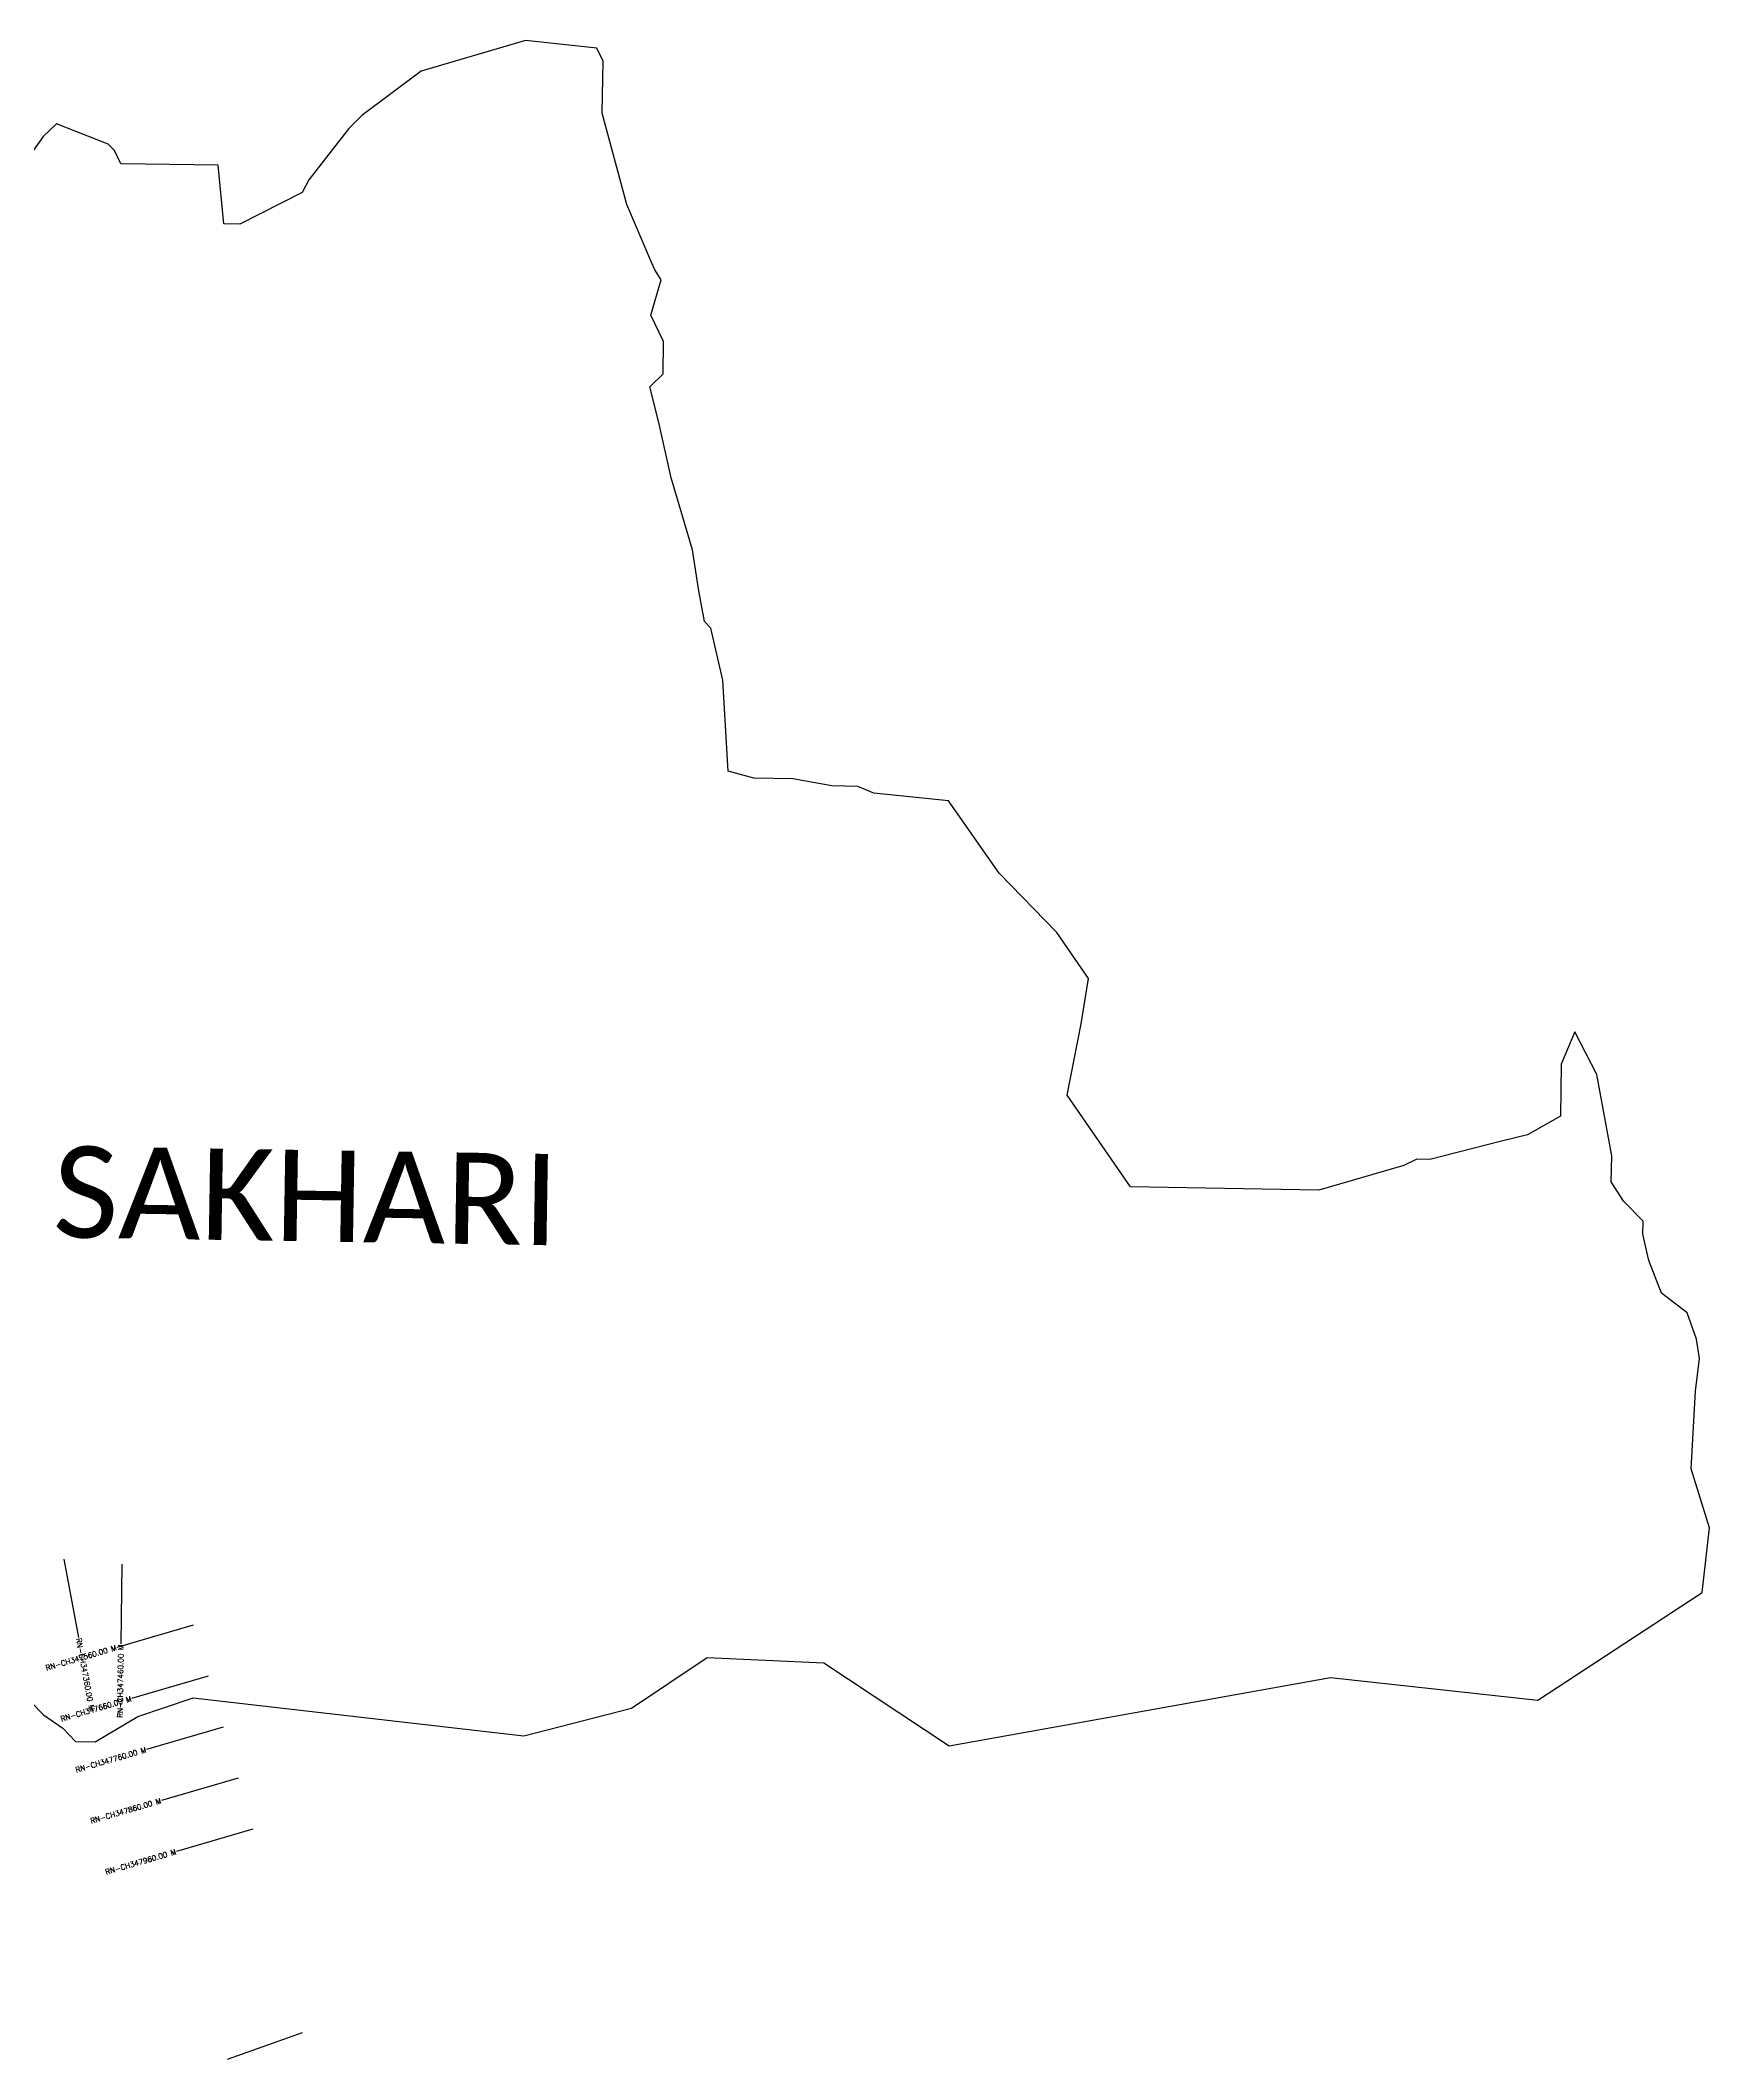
# Model space of a CAD drawing. Header units: metres. Extents: x 291069 to 296453, y 1982952 to 1986752.
# Drawn here: x 293312 to 296453, y 1982952 to 1986752 of the extents above; entities that cross this region are included whole.
import ezdxf
from ezdxf.enums import TextEntityAlignment as Align

# ---------------------------------------------------------------- set-up
doc = ezdxf.new("R2010")
doc.units = ezdxf.units.M
for name, color, linetype in [('CS', 134, 'Continuous'), ('CSMark', 6, 'Continuous'), ('VILLAGE BOUNDRY', 10, 'Continuous'), ('VILLAGE NAME', 250, 'Continuous')]:
    doc.layers.add(name, color=color, linetype=linetype)
doc.styles.get("Standard").update_dxf_attribs({"font": 'simplex.shx'})

msp = doc.modelspace()

# ---------------------------------------------------------------- linework, layer by layer
at = {"layer": 'CS'}
for p, q in [((293356.1, 1983893.5), (293383.5, 1983746)), ((293465.2, 1983884.1), (293463.4, 1983734.1)), ((293599.6, 1983769.7), (293455.6, 1983727.6)), ((293627.6, 1983673.7), (293483.6, 1983631.6)), ((293655.6, 1983577.7), (293511.6, 1983535.7)), ((293683.7, 1983481.7), (293539.7, 1983439.7)), ((293711.7, 1983385.7), (293567.7, 1983343.7)), ((293804.4, 1983002.3), (293663.2, 1982951.9))]:
    msp.add_line(p, q, dxfattribs=at)
at = {"layer": 'VILLAGE BOUNDRY'}
msp.add_lwpolyline([(293293.8, 1983625.3), (293317.8, 1983600.5), (293354.1, 1983575.4), (293378.1, 1983550.6), (293414.8, 1983550), (293495.1, 1983597.6), (293599.5, 1983632.6), (294221.8, 1983561.3), (294424.3, 1983613), (294566.4, 1983708.5), (294786.3, 1983698.8), (295022.1, 1983542.2), (295739.3, 1983671.1), (296129.8, 1983628.1), (296438.7, 1983830.9), (296452.9, 1983952.9), (296418, 1984063.5), (296426.5, 1984210), (296433.6, 1984271), (296428.1, 1984307.8), (296410.6, 1984357), (296362.3, 1984394.4), (296338.8, 1984456), (296327.4, 1984505), (296327.8, 1984529.5), (296291.7, 1984566.7), (296267.9, 1984603.8), (296268.7, 1984652.7), (296240.6, 1984805.9), (296199.1, 1984886.1), (296173.7, 1984825.4), (296172.1, 1984727.6), (296110.4, 1984691.9), (296061.3, 1984680.5), (295926.3, 1984646), (295901.9, 1984646.4), (295877.2, 1984634.6), (295717.6, 1984588.3), (295363.2, 1984594.1), (295243.7, 1984767.1), (295270.4, 1984901.2), (295284, 1984986.5), (295224.3, 1985073), (295116, 1985184.8), (295020.5, 1985320.8), (294880.1, 1985335.3), (294849.8, 1985348), (294800.9, 1985348.8), (294727.8, 1985362.2), (294654.5, 1985363.4), (294605.8, 1985376.5), (294596.3, 1985547.8), (294573.5, 1985645.9), (294561.5, 1985658.3), (294550.2, 1985719.6), (294539.2, 1985793.1), (294498.6, 1985928.3), (294475.9, 1986032.6), (294458.6, 1986100.1), (294483.5, 1986124.1), (294484.4, 1986185.2), (294460.8, 1986234.5), (294480.2, 1986301.4), (294468.3, 1986319.9), (294462.4, 1986332.2), (294415.3, 1986443.1), (294369.2, 1986614.9), (294370.8, 1986712.7), (294359, 1986737.4), (294224.7, 1986751.7), (294028.2, 1986693.8), (293916.8, 1986610.1), (293892, 1986586), (293817.1, 1986489.4), (293804.5, 1986465.2), (293687.4, 1986406), (293656.8, 1986406.5), (293646.4, 1986516.7), (293463.1, 1986519.7), (293451.2, 1986544.3), (293439.2, 1986556.7), (293342.1, 1986595), (293317.2, 1986570.9), (293179.6, 1986377.5)], dxfattribs=at)

# ---------------------------------------------------------------- texts
at = {"layer": 'CSMark'}
msp.add_text('RN-CH347360.00 M', height=10, rotation=280.5254, dxfattribs=at).set_placement((293383.7, 1983745), align=Align.MIDDLE_LEFT)
for s, rotation, p in [('RN-CH347560.00 M', 16.2813, (293454.6, 1983727.4)), ('RN-CH347460.00 M', 89.293, (293463.3, 1983733.1)), ('RN-CH347660.00 M', 16.2813, (293482.7, 1983631.4)), ('RN-CH347760.00 M', 16.2813, (293510.7, 1983535.4)), ('RN-CH347860.00 M', 16.2813, (293538.7, 1983439.4)), ('RN-CH347960.00 M', 16.2813, (293566.8, 1983343.4))]:
    msp.add_text(s, height=10, rotation=rotation, dxfattribs=at).set_placement(p, align=Align.MIDDLE_RIGHT)
at = {"layer": 'VILLAGE NAME', "insert": (293337.4, 1984671.3), "char_height": 171.752, "attachment_point": 1, "rotation": 359.0691}
msp.add_mtext_dynamic_manual_height_columns('{\\fCalibri|b0|i0|c0|p34;SAKHARI}', width=1273.44, gutter_width=858.8, heights=[0], dxfattribs=at)

doc.saveas('drawing.dxf')
